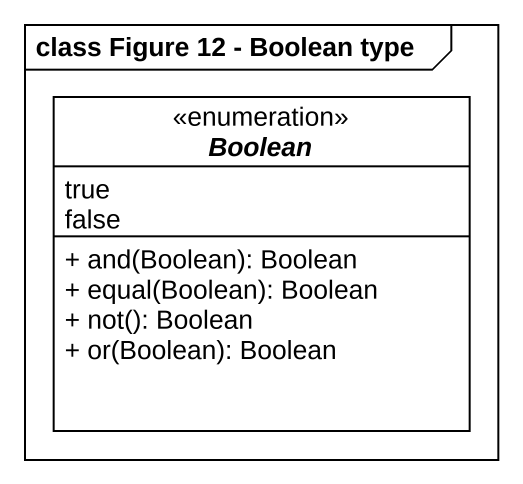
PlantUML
@startuml
mainframe class Figure 12 - Boolean type
hide circle
hide empty members
skinparam classAttributeIconSize 0
interface Boolean <<enumeration>> #FFFFFF {
  true
  false
  + and(Boolean): Boolean
  + equal(Boolean): Boolean
  + not(): Boolean
  + or(Boolean): Boolean
}
@enduml
